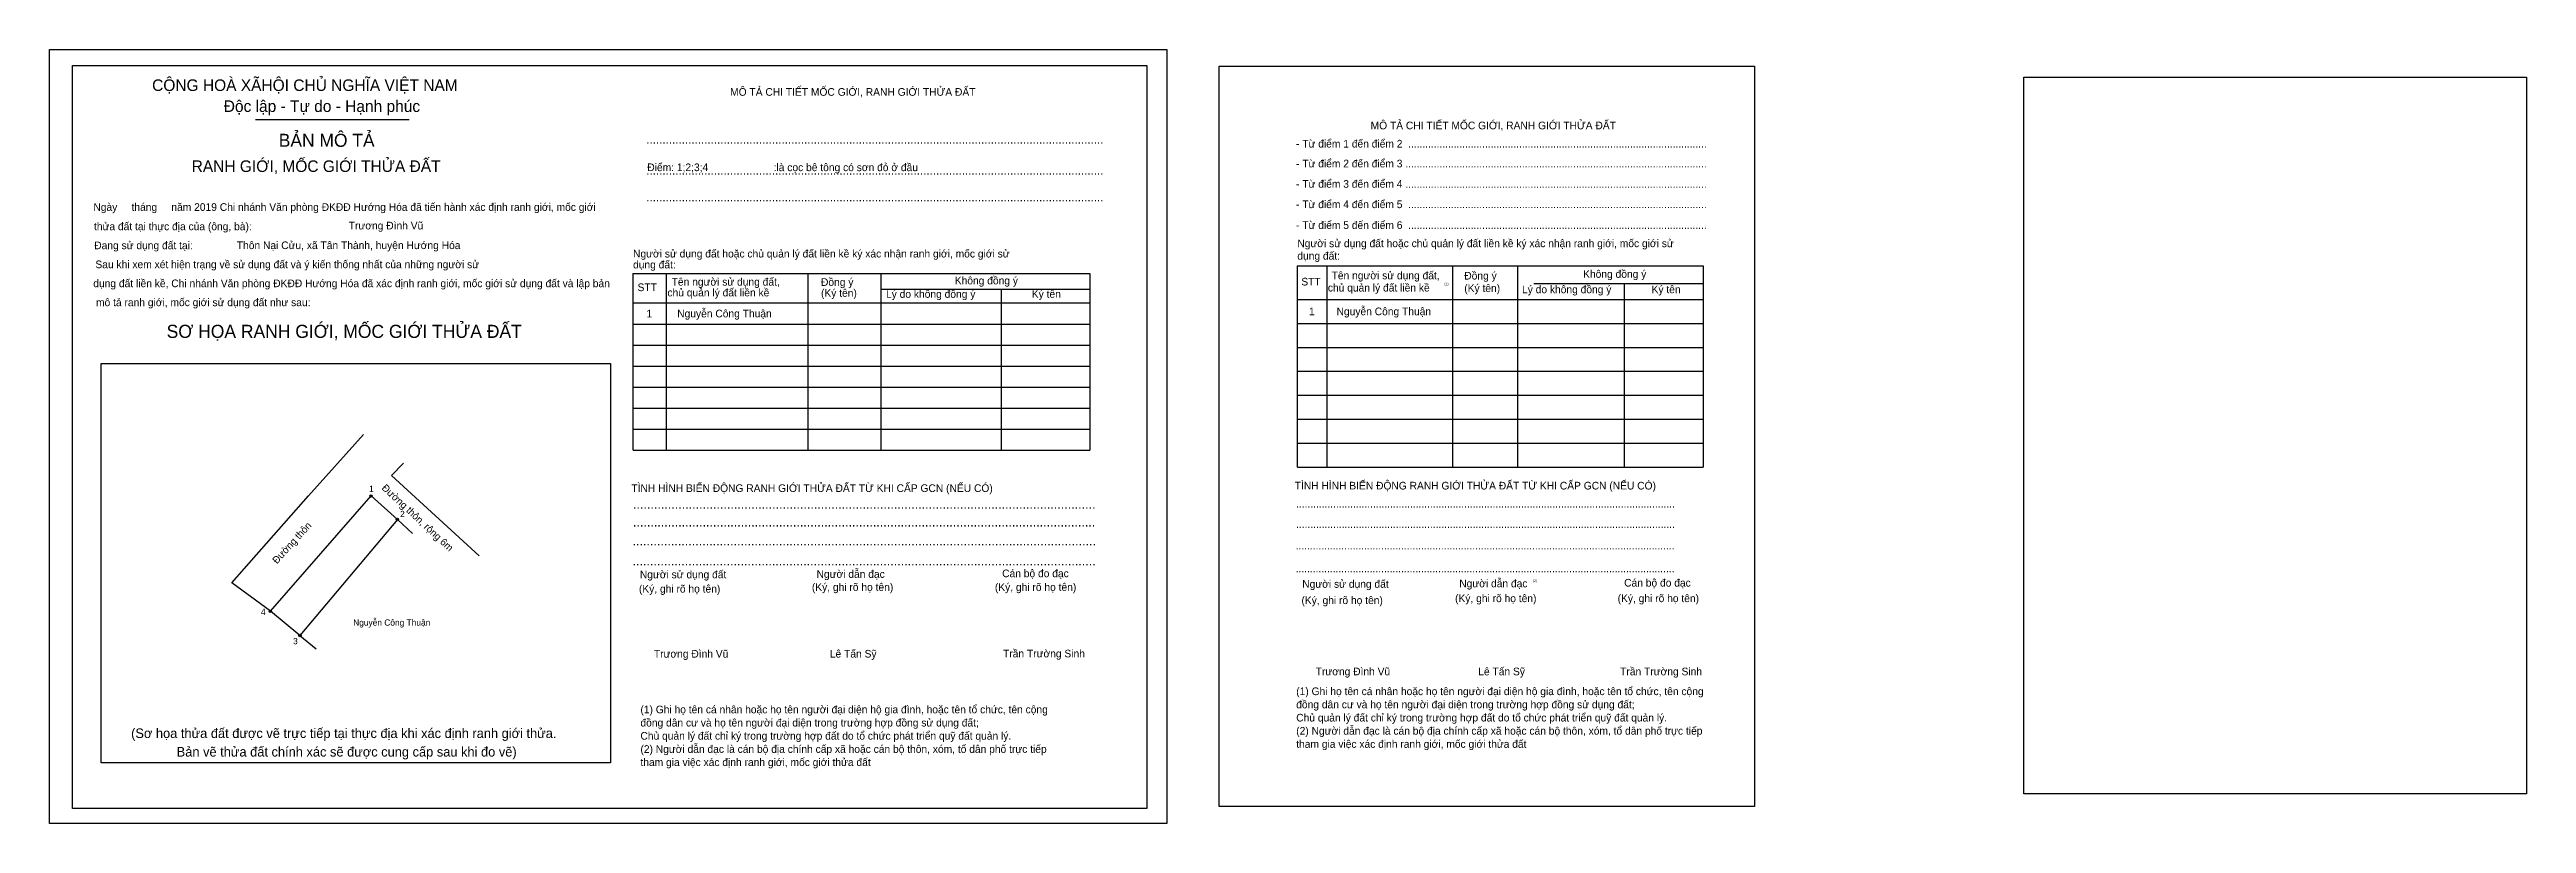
# Model space of a CAD drawing. Extents: x 129 to 540994, y 21 to 1835431.
# Drawn here: x 540480 to 540994, y 1835270 to 1835431 of the extents above.
import ezdxf

# ---------------------------------------------------------------- set-up
doc = ezdxf.new("R2010")
doc.units = 0
for name, color, linetype in [('bmtKhungInTrang1', 7, 'Continuous'), ('bmtKhungInTrang2', 7, 'Continuous'), ('bmtNoiDung', 7, 'Continuous'), ('bmtTemplate', 7, 'Continuous'), ('CanhThua', 7, 'Continuous'), ('Level 1', 7, 'Continuous'), ('Level 23', 7, 'Continuous'), ('MocDinhThua', 7, 'Continuous'), ('RauThua', 7, 'Continuous'), ('SoHieuDinhThua', 7, 'Continuous'), ('TenChuLanCan', 7, 'Continuous')]:
    doc.layers.add(name, color=color, linetype=linetype)

msp = doc.modelspace()

# ---------------------------------------------------------------- linework, layer by layer
at = {"layer": 'bmtKhungInTrang1'}
for points in [[(540479.7, 1835430.65), (540711.5, 1835430.65), (540711.5, 1835270.1), (540479.7, 1835270.1)], [(540484.5, 1835427.36), (540707.38, 1835427.36), (540707.38, 1835273.23), (540484.5, 1835273.23)]]:
    msp.add_lwpolyline(points, close=True, dxfattribs=at)
at = {"layer": 'bmtKhungInTrang2'}
msp.add_lwpolyline([(540722.4, 1835427.2), (540833.44, 1835427.2), (540833.44, 1835273.61), (540722.4, 1835273.61)], close=True, dxfattribs=at)
at = {"layer": 'bmtTemplate'}
for p, q in [((540522.46, 1835416.12), (540554.31, 1835416.12)), ((540607.63, 1835384.17), (540607.63, 1835347.52)), ((540637.03, 1835384.17), (540637.03, 1835347.52)), ((540652.15, 1835384.22), (540652.15, 1835347.52)), ((540695.57, 1835384.17), (540695.57, 1835347.52)), ((540744.68, 1835385.77), (540744.68, 1835344.02)), ((540770.8, 1835385.77), (540770.8, 1835344.02)), ((540784.24, 1835385.82), (540784.24, 1835344.02)), ((540787.65, 1835382.09), (540822.81, 1835382.09)), ((540822.81, 1835385.77), (540822.81, 1835344.02)), ((540600.77, 1835378.07), (540695.57, 1835378.07)), ((540652.15, 1835380.95), (540695.57, 1835380.95)), ((540738.59, 1835378.81), (540822.81, 1835378.81)), ((540600.77, 1835373.7), (540695.57, 1835373.7)), ((540738.59, 1835373.84), (540822.81, 1835373.84)), ((540600.77, 1835369.34), (540695.57, 1835369.34)), ((540738.59, 1835368.87), (540822.81, 1835368.87)), ((540600.77, 1835364.97), (540695.57, 1835364.97)), ((540738.59, 1835363.9), (540822.81, 1835363.9)), ((540600.77, 1835360.61), (540695.57, 1835360.61)), ((540738.59, 1835358.93), (540822.81, 1835358.93)), ((540600.77, 1835356.25), (540695.57, 1835356.25)), ((540600.77, 1835351.88), (540695.57, 1835351.88)), ((540738.59, 1835353.96), (540822.81, 1835353.96)), ((540600.77, 1835347.52), (540695.57, 1835347.52)), ((540738.59, 1835348.99), (540822.81, 1835348.99)), ((540738.59, 1835344.02), (540822.81, 1835344.02))]:
    msp.add_line(p, q, dxfattribs=at)
for points in [[(540484.5, 1835427.36), (540707.38, 1835427.36), (540707.38, 1835273.23), (540484.5, 1835273.23)], [(540889.34, 1835424.9), (540993.6, 1835424.9), (540993.6, 1835276.21), (540889.34, 1835276.21)], [(540490.4, 1835282.64), (540490.4, 1835365.53), (540596.07, 1835365.53), (540596.07, 1835282.64)]]:
    msp.add_lwpolyline(points, close=True, dxfattribs=at)
for points in [[(540600.71, 1835384.17), (540695.57, 1835384.17)], [(540600.71, 1835384.17), (540600.71, 1835347.52)], [(540738.53, 1835385.77), (540822.81, 1835385.77)], [(540738.53, 1835385.77), (540738.53, 1835344.02)], [(540806.42, 1835382.04), (540806.42, 1835344.02)], [(540677.12, 1835380.9), (540677.12, 1835347.52)]]:
    msp.add_lwpolyline(points, dxfattribs=at)
at = {"layer": 'CanhThua'}
for p, q in [((540525.53, 1835314.12), (540546.42, 1835338.03)), ((540546.42, 1835338.03), (540551.88, 1835333.18)), ((540551.88, 1835333.18), (540531.65, 1835309.09)), ((540531.65, 1835309.09), (540525.53, 1835314.12))]:
    msp.add_line(p, q, dxfattribs=at)
at = {"layer": 'Level 23'}
msp.add_line((540550.64, 1835342.31), (540568.82, 1835325.63), dxfattribs=at)
for points in [[(540525.53, 1835314.12), (540517.55, 1835320), (540533.44, 1835338.04), (540544.85, 1835350.8)], [(540550.64, 1835342.31), (540553.11, 1835344.82)]]:
    msp.add_lwpolyline(points, dxfattribs=at)
at = {"layer": 'MocDinhThua'}
for centre in [(540546.42, 1835338.03), (540551.88, 1835333.18), (540525.53, 1835314.12), (540531.65, 1835309.09)]:
    msp.add_circle(centre, 0.25, dxfattribs=at)
at = {"layer": 'RauThua'}
for p, q in [((540551.88, 1835333.18), (540555.04, 1835330.24)), ((540531.65, 1835309.09), (540534.99, 1835306.35))]:
    msp.add_line(p, q, dxfattribs=at)

# ---------------------------------------------------------------- texts
at = {"layer": 'bmtNoiDung'}
for s, height, p in [('Trương Đình Vũ', 1.5888, (540541.79, 1835393.33)), ('Thôn Nại Cửu, xã Tân Thành, huyện Hướng Hóa', 1.5888, (540518.56, 1835389.25)), ('Nguyễn Công Thuận ', 1.5888, (540609.93, 1835375.09)), ('1', 1.59, (540741.01, 1835375.53)), ('Nguyễn Công Thuận ', 1.5888, (540746.73, 1835375.53)), ('1', 1.59, (540603.56, 1835375.09)), ('Trương Đình Vũ', 1.5888, (540605.09, 1835304.5)), ('Lê Tấn Sỹ', 1.589, (540641.6, 1835304.51)), ('Trần Trường Sinh', 1.5888, (540677.53, 1835304.55)), ('Trương Đình Vũ', 1.5888, (540742.4, 1835300.83)), ('Lê Tấn Sỹ', 1.589, (540776.13, 1835300.83)), ('Trần Trường Sinh', 1.5888, (540805.57, 1835300.83))]:
    msp.add_text(s, height=height, dxfattribs=at).set_placement(p)
at = {"layer": 'bmtTemplate'}
for s, height, p in [('CỘNG HOÀ XÃHỘI CHỦ NGHĨA VIỆT NAM', 2.4034, (540500.99, 1835422.05)), ('MÔ TẢ CHI TIẾT MỐC GIỚI, RANH GIỚI THỬA ĐẤT', 1.5888, (540620.91, 1835421.06)), ('Độc lập - Tự do - Hạnh phúc', 2.4034, (540515.85, 1835417.7)), ('BẢN MÔ TẢ', 2.704, (540527.26, 1835410.47)), ('MÔ TẢ CHI TIẾT MỐC GIỚI, RANH GIỚI THỬA ĐẤT', 1.5882, (540753.8, 1835414.1)), ('RANH GIỚI, MỐC GIỚI THỬA ĐẤT', 2.4034, (540509.19, 1835405.25)), ('..............................................................................................................................................', 1.79791, (540603.51, 1835411.09)), ('- Từ điểm 1 đến điểm 2  .........................................................................................................', 1.58822, (540738.32, 1835410.32)), ('- Từ điểm 2 đến điểm 3 ..........................................................................................................', 1.58822, (540738.32, 1835406.2)), ('Điểm: 1;2;3;4                       :là cọc bê tông có sơn đỏ ở đầu', 1.5888, (540603.72, 1835405.42)), ('..............................................................................................................................................', 1.79791, (540603.51, 1835404.68)), ('- Từ điểm 3 đến điểm 4 ..........................................................................................................', 1.58822, (540738.32, 1835401.98)), ('Ngày     tháng     năm 2019 Chi nhánh Văn phòng ĐKĐĐ Hướng Hóa đã tiến hành xác định ranh giới, mốc giới ', 1.58882, (540488.8, 1835397.18)), ('..............................................................................................................................................', 1.79791, (540603.51, 1835399.14)), ('- Từ điểm 4 đến điểm 5  .........................................................................................................', 1.58822, (540738.32, 1835397.75)), ('thửa đất tại thực địa của (ông, bà):', 1.5888, (540488.93, 1835393.17)), ('- Từ điểm 5 đến điểm 6  .........................................................................................................', 1.58822, (540738.32, 1835393.43)), ('Đang sử dụng đất tại:', 1.5888, (540488.98, 1835389.23)), ('Người sử dụng đất hoặc chủ quản lý đất liền kề ký xác nhận ranh giới, mốc giới sử', 1.5888, (540600.77, 1835387.51)), ('dụng đất:', 1.588, (540738.59, 1835387.06)), ('Người sử dụng đất hoặc chủ quản lý đất liền kề ký xác nhận ranh giới, mốc giới sử', 1.5882, (540738.59, 1835389.65)), ('dụng đất liền kề, Chi nhánh Văn phòng ĐKĐĐ Hướng Hóa đã xác định ranh giới, mốc giới sử dụng đất và lập bản', 1.58882, (540488.78, 1835381.35)), ('Sau khi xem xét hiện trạng về sử dụng đất và ý kiến thống nhất của những người sử ', 1.5888, (540489.22, 1835385.29)), ('dụng đất:', 1.589, (540600.77, 1835385.24)), ('STT', 1.589, (540601.7, 1835380.53)), ('Tên người sử dụng đất,', 1.5888, (540608.78, 1835381.67)), ('Đồng ý', 1.589, (540639.76, 1835381.62)), ('Không đồng ý', 1.5888, (540667.52, 1835381.93)), ('STT', 1.588, (540739.42, 1835381.7)), ('chủ quản lý đất liền kề', 1.5882, (540744.92, 1835380.45)), ('Tên người sử dụng đất,', 1.5882, (540745.7, 1835382.99)), ('(1)', 0.53, (540769.08, 1835381.75)), ('Đồng ý', 1.588, (540773.23, 1835382.94)), ('(Ký tên)', 1.588, (540773.23, 1835380.35)), ('Không đồng ý', 1.5882, (540797.89, 1835383.29)), ('mô tả ranh giới, mốc giới sử dụng đất như sau:', 1.5888, (540489.35, 1835377.41)), ('chủ quản lý đất liền kề', 1.5888, (540607.9, 1835379.44)), ('(Ký tên)', 1.589, (540639.76, 1835379.35)), ('Lý do không đồng ý', 1.5888, (540653.25, 1835379.14)), ('Ký tên', 1.589, (540683.5, 1835379.14)), ('Lý do không đồng ý', 1.5882, (540785.21, 1835380.1)), ('Ký tên', 1.588, (540812.09, 1835380.1)), ('SƠ HỌA RANH GIỚI, MỐC GIỚI THỬA ĐẤT', 2.7121, (540504, 1835370.83)), ('TÌNH HÌNH BIẾN ĐỘNG RANH GIỚI THỬA ĐẤT TỪ KHI CẤP GCN (NẾU CÓ)', 1.5888, (540600.42, 1835338.86)), ('TÌNH HÌNH BIẾN ĐỘNG RANH GIỚI THỬA ĐẤT TỪ KHI CẤP GCN (NẾU CÓ)', 1.5882, (540738.05, 1835339.38)), ('.....................................................................................................................................', 1.94206, (540600.76, 1835335.4)), ('.....................................................................................................................................', 1.5906, (540738.32, 1835335.64)), ('.....................................................................................................................................', 1.94105, (540600.76, 1835331.69)), ('.....................................................................................................................................', 1.5906, (540738.32, 1835331.42)), ('.....................................................................................................................................', 1.94595, (540600.66, 1835327.76)), ('.....................................................................................................................................', 1.5906, (540738.24, 1835326.95)), ('.....................................................................................................................................', 1.94494, (540600.66, 1835323.62)), ('Người sử dụng đất', 1.5888, (540602.18, 1835320.96)), ('Người dẫn đạc', 1.5888, (540638.84, 1835321.05)), ('Cán bộ đo đạc', 1.5888, (540677.35, 1835321.18)), ('.....................................................................................................................................', 1.5906, (540738.24, 1835322.22)), ('Người sử dụng đất', 1.5882, (540739.61, 1835318.99)), ('Người dẫn đạc', 1.5882, (540772.19, 1835319.09)), ('(2)', 0.53, (540787.44, 1835320.19)), ('Cán bộ đo đạc', 1.5882, (540806.4, 1835319.24)), ('(Ký, ghi rõ họ tên)', 1.5888, (540601.99, 1835317.99)), ('(Ký, ghi rõ họ tên)', 1.5888, (540637.87, 1835318.34)), ('(Ký, ghi rõ họ tên)', 1.5888, (540675.84, 1835318.34)), ('(Ký, ghi rõ họ tên)', 1.5882, (540739.45, 1835315.61)), ('(Ký, ghi rõ họ tên)', 1.5882, (540771.32, 1835316.01)), ('(Ký, ghi rõ họ tên)', 1.5882, (540805.05, 1835316.01)), ('(1) Ghi họ tên cá nhân hoặc họ tên người đại diện hộ gia đình, hoặc tên tổ chức, tên cộng', 1.5882, (540602.3, 1835292.95)), ('đồng dân cư và họ tên người đại diện trong trường hợp đồng sử dụng đất;', 1.5882, (540738.36, 1835293.99)), ('(1) Ghi họ tên cá nhân hoặc họ tên người đại diện hộ gia đình, hoặc tên tổ chức, tên cộng', 1.5882, (540738.36, 1835296.72)), ('(Sơ họa thửa đất được vẽ trực tiếp tại thực địa khi xác định ranh giới thửa.', 1.9898, (540496.63, 1835287.82)), ('đồng dân cư và họ tên người đại diện trong trường hợp đồng sử dụng đất;', 1.5882, (540602.3, 1835290.21)), ('Chủ quản lý đất chỉ ký trong trường hợp đất do tổ chức phát triển quỹ đất quản lý.', 1.5882, (540738.36, 1835291.25)), ('(2) Người dẫn đạc là cán bộ địa chính cấp xã hoặc cán bộ thôn, xóm, tổ dân phố trực tiếp', 1.5882, (540738.36, 1835288.52)), ('Bản vẽ thửa đất chính xác sẽ được cung cấp sau khi đo vẽ)', 1.9898, (540506.08, 1835283.97)), ('Chủ quản lý đất chỉ ký trong trường hợp đất do tổ chức phát triển quỹ đất quản lý.', 1.5882, (540602.3, 1835287.48)), ('(2) Người dẫn đạc là cán bộ địa chính cấp xã hoặc cán bộ thôn, xóm, tổ dân phố trực tiếp', 1.5882, (540602.3, 1835284.74)), ('tham gia việc xác định ranh giới, mốc giới thửa đất', 1.5882, (540738.36, 1835285.79)), ('tham gia việc xác định ranh giới, mốc giới thửa đất', 1.5882, (540602.3, 1835282.01))]:
    msp.add_text(s, height=height, dxfattribs=at).set_placement(p)
at = {"layer": 'Level 1'}
for s, rotation, p in [('Đường thôn, rộng 6m', 317.1529, (540548.5, 1835339.53)), ('Đường thôn', 47.474, (540526.88, 1835323.84))]:
    msp.add_text(s, height=1.5, rotation=rotation, dxfattribs=at).set_placement(p)
at = {"layer": 'SoHieuDinhThua'}
for s, p in [('1', (540545.99, 1835338.88)), ('2', (540552.43, 1835333.65)), ('4', (540523.57, 1835313.35)), ('3', (540530.24, 1835307.28))]:
    msp.add_text(s, height=1.3, dxfattribs=at).set_placement(p)
at = {"layer": 'TenChuLanCan'}
msp.add_text('Nguyễn Công Thuận', height=1.2962, dxfattribs=at).set_placement((540542.7, 1835311.13))

doc.saveas('drawing.dxf')
